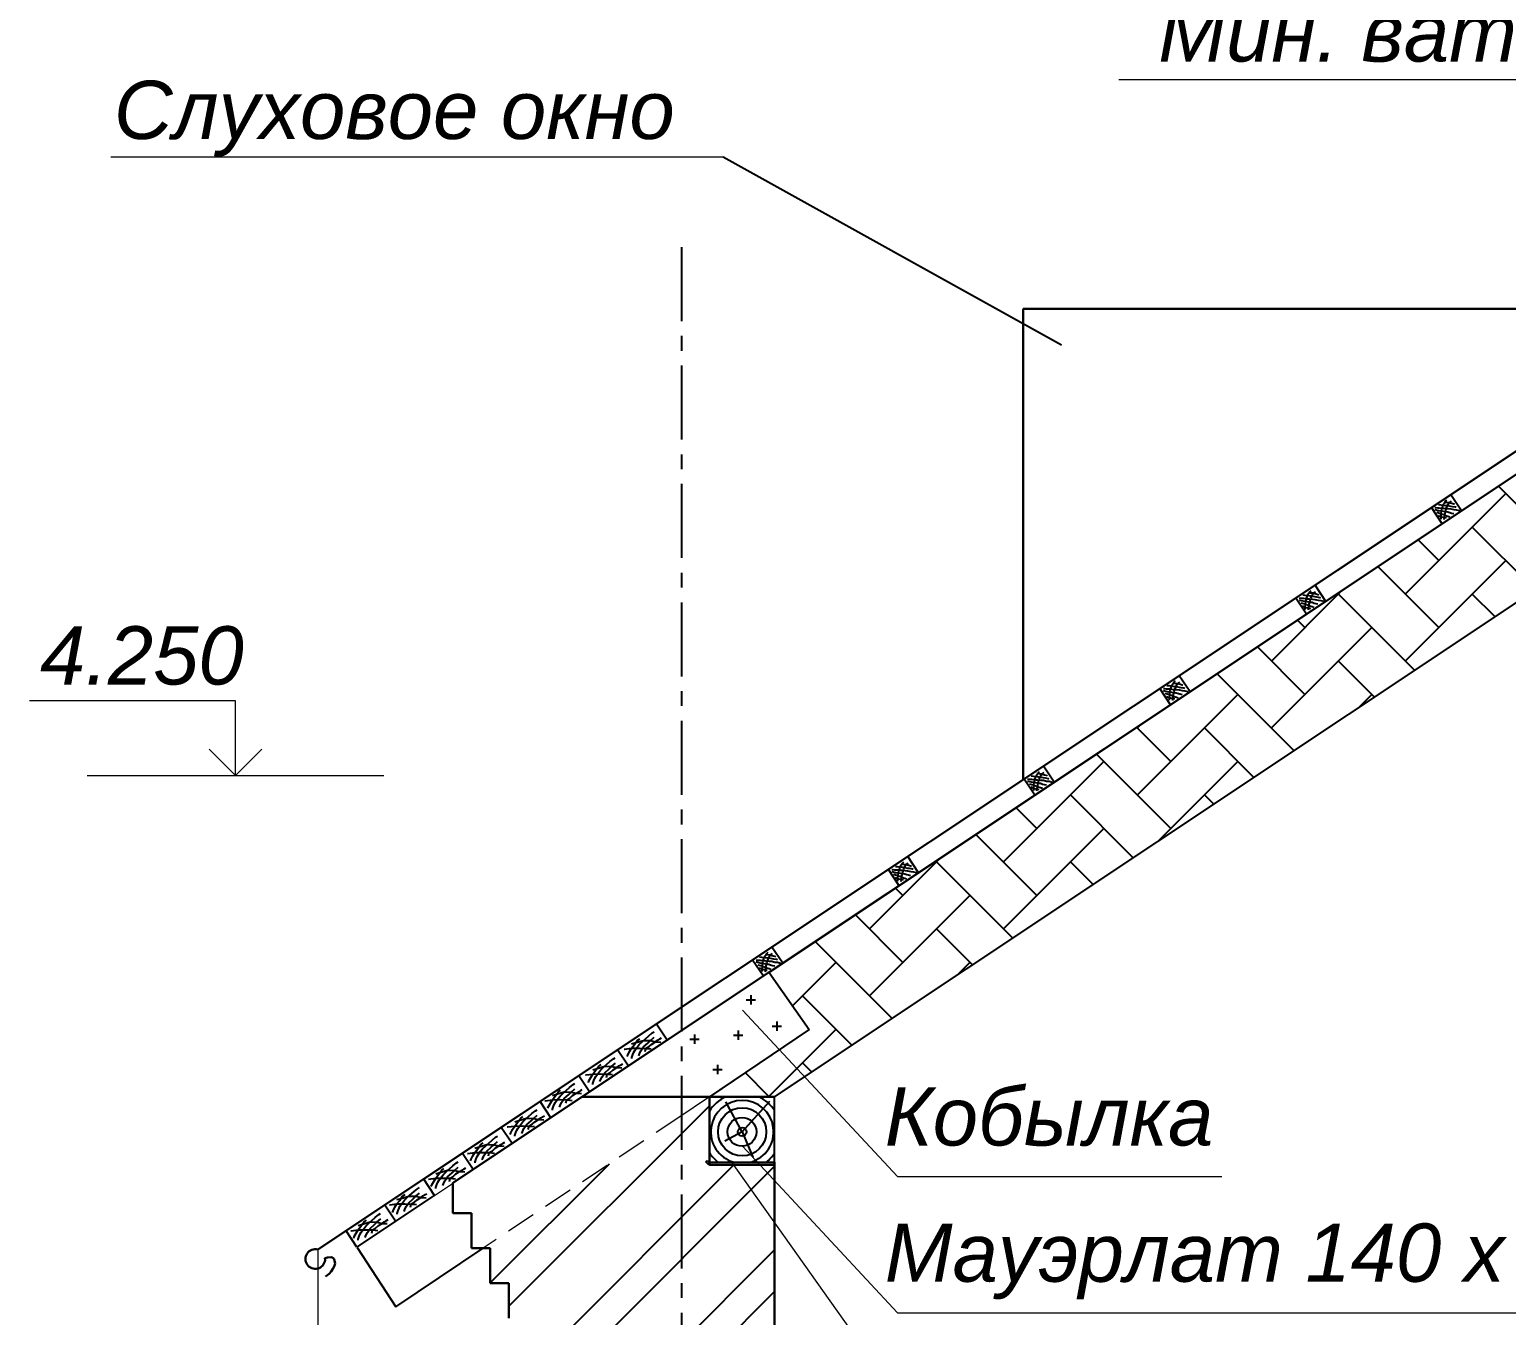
# Model space of a CAD drawing. Header units: millimetres. Extents: x 84778 to 227326, y -44398 to 146312.
# Drawn here: x 180255 to 186591, y -1420 to 4098 of the extents above; entities that cross this region are included whole.
import ezdxf

# ---------------------------------------------------------------- set-up
doc = ezdxf.new("R2010")
doc.units = ezdxf.units.MM
doc.header["$LTSCALE"] = 10
doc.linetypes.add('CENTER', pattern=[50.8, 31.75, -6.35, 6.35, -6.35])
doc.linetypes.add('DASHED', pattern=[19.05, 12.7, -6.35])
for name, color, linetype in [('Осевая', 7, 'CENTER'), ('Пунктир', 7, 'DASHED'), ('Размерная', 7, 'Continuous'), ('Штриховка', 7, 'DASHED')]:
    doc.layers.add(name, color=color, linetype=linetype)
for name, color, linetype, lineweight in [('Основная', 7, 'Continuous', 30), ('основной', 7, 'Continuous', 30), ('Тонкая', 7, 'Continuous', 25)]:
    doc.layers.add(name, color=color, linetype=linetype, lineweight=lineweight)
doc.styles.add('STIL 888', font='ARIALI.TTF')

msp = doc.modelspace()

# ---------------------------------------------------------------- hatches: boundary and pattern name
at = {"layer": 'Тонкая', "linetype": 'Continuous', "ltscale": 1000}
msp.add_hatch(color=256, dxfattribs=at).paths.add_polyline_path([(183451.6, -761.7), (183168.6, -761.7), (183161.4, -754.7), (183156.2, -760), (183168.6, -773.7), (183451.6, -773.7)])

# ---------------------------------------------------------------- linework, layer by layer
at = {"layer": 'Осевая'}
msp.add_line((183051.6, 3163.7), (183051.6, -15039.6), dxfattribs=at)
at = {"layer": 'Основная', "ltscale": 50}
for p, q in [((182071.6, -981.4), (182151.6, -981.4)), ((182151.6, -1131.4), (182231.6, -1131.4)), ((182231.6, -1281.4), (182311.6, -1281.4))]:
    msp.add_line(p, q, dxfattribs=at)
at = {"layer": 'основной', "linetype": 'ByBlock', "ltscale": 1000}
for p, q in [((184517.4, 879.5), (184517.4, 2898.6)), ((184517.4, 2898.6), (187518.2, 2898.5))]:
    msp.add_line(p, q, dxfattribs=at)
at = {"layer": 'основной', "linetype": 'Continuous', "ltscale": 1000}
for p, q in [((183171.6, -481.7), (182626.5, -481.6)), ((183171.6, -481.7), (183171.6, -773.7)), ((183171.6, -773.7), (183451.6, -773.7))]:
    msp.add_line(p, q, dxfattribs=at)
at = {"layer": 'основной', "ltscale": 50}
msp.add_line((183451.6, -2201.4), (183451.6, -761.7), dxfattribs=at)
at = {"layer": 'основной'}
for p, q in [((182071.6, -851.4), (182071.6, -981.4)), ((182151.6, -981.4), (182151.6, -1131.4)), ((182231.6, -1131.4), (182231.6, -1281.4)), ((182311.6, -1281.4), (182311.6, -1431.4))]:
    msp.add_line(p, q, dxfattribs=at)
at = {"layer": 'Пунктир', "linetype": 'Continuous', "ltscale": 1000}
for p, q in [((183348.9, -45.5), (183348.9, -85.5)), ((183328.9, -65.5), (183368.9, -65.5)), ((183441.4, -178.6), (183481.4, -178.6)), ((183461.4, -158.6), (183461.4, -198.6)), ((183087.6, -233.7), (183127.6, -233.7)), ((183107.6, -213.7), (183107.6, -253.7)), ((183274.6, -217.4), (183314.6, -217.4)), ((183294.6, -197.4), (183294.6, -237.4)), ((183185.8, -363.9), (183225.8, -363.9)), ((183205.8, -343.9), (183205.8, -383.9))]:
    msp.add_line(p, q, dxfattribs=at)
at = {"layer": 'Пунктир', "linetype": 'DASHED', "lineweight": 13}
msp.add_line((183049, -564.4), (182201.3, -1131.4), dxfattribs=at)
at = {"layer": 'Пунктир', "linetype": 'DASHED', "lineweight": 13, "ltscale": 0.5}
msp.add_line((182201.3, -1131.4), (182201.3, -1131.4), dxfattribs=at)
at = {"layer": 'Размерная', "linetype": 'ByBlock', "lineweight": 20}
for p, q in [((181138.4, 1216.9), (180254.9, 1216.9)), ((181138.4, 896.9), (181138.4, 1216.9)), ((181025.2, 1010.1), (181138.4, 896.9)), ((181251.5, 1010.1), (181138.4, 896.9))]:
    msp.add_line(p, q, dxfattribs=at)
at = {"layer": 'Размерная', "linetype": 'ByBlock', "lineweight": 0, "ltscale": 1000}
msp.add_line((181491.6, -1137.5), (181491.6, -2247.2), dxfattribs=at)
at = {"layer": 'Тонкая', "lineweight": 30, "ltscale": 50}
msp.add_line((181491.6, -1136.9), (197451.6, 9498.6), dxfattribs=at)
at = {"layer": 'Тонкая', "ltscale": 50}
for p, q in [((181945.8, -835.2), (197451.6, 9498.6)), ((182071.6, -851.4), (197451.6, 9398.6)), ((183451.6, -481.7), (192916.8, 5826.4))]:
    msp.add_line(p, q, dxfattribs=at)
at = {"layer": 'Тонкая', "linetype": 'Continuous', "lineweight": 0, "ltscale": 1000}
for p, q in [((184928.7, 3882.8), (184928.7, 3882.8)), ((184928.7, 3882.8), (186869.5, 3882.8)), ((180603.5, 3550.7), (180603.5, 3550.7)), ((180603.5, 3550.7), (183231, 3550.7)), ((180501.8, 896.9), (181775, 896.9)), ((183313.3, -109.2), (183978.2, -823.6)), ((183313.3, -693.8), (183978.2, -1408.1)), ((183267, -761.7), (184047.3, -1861.4)), ((183978.2, -823.6), (185370.2, -823.6)), ((183978.2, -1408.1), (187294.2, -1408.1))]:
    msp.add_line(p, q, dxfattribs=at)
at = {"layer": 'Тонкая', "linetype": 'Continuous', "ltscale": 1000}
for p, q in [((189019.4, 3779), (183427.5, 52.3)), ((183451.6, -481.7), (189844.7, 3779)), ((183231, 3550.7), (184682.7, 2745.2)), ((186157.2, 1675.6), (186588.3, 2106.7)), ((186875.7, 1819.3), (186557, 2137.9)), ((186300.9, 1819.3), (186212.1, 1908.1)), ((186714.6, 1693), (186444.6, 1963)), ((186300.9, 1531.9), (186039.7, 1793.2)), ((186157.2, 1388.2), (186588.3, 1819.3)), ((185582.5, 1388.2), (185883, 1688.7)), ((186197.3, 1348.2), (185869.9, 1675.6)), ((186542.2, 1578.1), (186444.6, 1675.6)), ((185582.5, 1100.9), (186013.6, 1531.9)), ((185726.2, 1531.9), (185694.8, 1563.3)), ((185726.2, 1244.6), (185522.4, 1448.4)), ((185680, 1003.4), (185349.9, 1333.5)), ((186024.9, 1233.3), (185869.9, 1388.2)), ((185007.8, 813.5), (185438.8, 1244.6)), ((185957.2, 1188.2), (186013.6, 1244.6)), ((185151.5, 957.2), (185005, 1103.6)), ((185007.8, 1100.9), (185021.5, 1114.6)), ((185507.5, 888.5), (185295.1, 1100.9)), ((184433, 526.1), (184864.1, 957.2)), ((185151.5, 669.8), (184832.6, 988.7)), ((185095.6, 614), (185438.8, 957.2)), ((184990.2, 543.7), (184720.4, 813.5)), ((185335.1, 773.6), (185295.1, 813.5)), ((184576.7, 669.8), (184487.7, 758.8)), ((184576.7, 382.5), (184315.3, 643.9)), ((184433, 238.8), (184864.1, 669.8)), ((183858.3, 238.8), (184159.9, 540.4)), ((184472.9, 199), (184145.7, 526.1)), ((184817.7, 428.8), (184720.4, 526.1)), ((183858.3, -48.6), (184289.4, 382.5)), ((184002, 382.5), (183970.4, 414.1)), ((184002, 95.1), (183797.9, 299.1)), ((184300.4, 84), (184145.7, 238.8)), ((183955.5, -145.8), (183625.5, 184.2)), ((183528.4, -91.1), (183714.6, 95.1)), ((184234.1, 39.8), (184289.4, 95.1)), ((183427.5, 52.3), (183600, -192.8)), ((183783.1, -260.7), (183570.9, -48.6)), ((183600, -192.8), (183171.6, -481.7)), ((183546.8, -360.1), (183714.6, -192.3)), ((183427.3, -479.6), (183325.5, -377.9)), ((183425.2, -481.7), (183546.8, -360.1)), ((183610.6, -375.7), (183570.9, -336)), ((183171.6, -481.7), (183451.6, -481.7)), ((183171.6, -481.7), (183451.6, -481.7)), ((183156.2, -760), (183161.4, -754.7)), ((183168.6, -773.7), (183156.2, -760)), ((183161.4, -754.7), (183168.6, -761.7)), ((183168.6, -761.7), (183451.6, -761.7)), ((183451.6, -773.7), (183168.6, -773.7)), ((183451.6, -761.7), (183451.6, -773.7)), ((181659.1, -1126.3), (181992, -904.4)), ((181660.6, -1128.5), (181826.2, -1382.3)), ((181826.2, -1382.3), (182201.3, -1131.4))]:
    msp.add_line(p, q, dxfattribs=at)
at = {"layer": 'Тонкая', "linetype": 'ByBlock', "ltscale": 1000}
for p, q in [((186398.7, 2032.4), (186352.5, 2101.6)), ((186315.4, 1976.9), (186269.3, 2046.2)), ((185816.2, 1644.2), (185770, 1713.4)), ((185732.9, 1588.7), (185686.8, 1658)), ((185150.5, 1200.5), (185104.3, 1269.8)), ((185233.7, 1256), (185187.5, 1325.2)), ((184651.2, 867.8), (184605, 937)), ((184568, 812.3), (184521.8, 881.6)), ((184068.7, 479.6), (184022.5, 548.8)), ((183985.5, 424.1), (183939.3, 493.4)), ((183486.2, 91.4), (183440, 160.6)), ((183403, 35.9), (183356.8, 105.2)), ((182990.5, -238.9), (182944.4, -169.7)), ((182824.1, -349.9), (182778, -280.6)), ((182824.1, -349.9), (182778, -280.6)), ((182657.7, -460.8), (182611.5, -391.5)), ((182491.3, -571.7), (182445.1, -502.4)), ((183451.6, -481.7), (183171.6, -481.7)), ((183171.6, -481.7), (183171.6, -761.7)), ((183451.6, -761.7), (183451.6, -481.7)), ((182324.8, -682.6), (182278.7, -613.4)), ((182158.4, -793.5), (182112.3, -724.3)), ((183171.6, -761.7), (183451.6, -761.7)), ((181992, -904.4), (181945.8, -835.2)), ((181992, -904.4), (181945.8, -835.2)), ((181825.5, -1015.3), (181779.4, -946.1)), ((181825.5, -1015.3), (181779.4, -946.1)), ((181659.1, -1126.3), (181613, -1057))]:
    msp.add_line(p, q, dxfattribs=at)
at = {"layer": 'Тонкая', "lineweight": 13}
for p, q in [((181992, -904.4), (184210, 573.8)), ((183427.5, 52.3), (183600, -192.8)), ((183600, -192.8), (183049, -564.4))]:
    msp.add_line(p, q, dxfattribs=at)
at = {"layer": 'Тонкая', "ltscale": 1000}
for p, q in [((182311.6, -1379.8), (183170.3, -521.1)), ((182231.6, -1280.2), (182743.3, -768.5)), ((182469.2, -1581.4), (183280.9, -769.7)), ((182491.6, -1738.6), (183451.6, -778.6)), ((182491.6, -2097.8), (183451.6, -1137.8)), ((182491.6, -2277.4), (183451.6, -1317.4))]:
    msp.add_line(p, q, dxfattribs=at)
at = {"layer": 'Тонкая', "linetype": 'Continuous', "lineweight": 30, "ltscale": 1000}
for p, q in [((181522.4, -1174), (181533.9, -1171.6)), ((181522.6, -1181.9), (181522.4, -1174)), ((181533.9, -1171.6), (181550.7, -1169.8)), ((181550.7, -1169.8), (181559.7, -1175.2)), ((181559.7, -1175.2), (181563.9, -1184.2)), ((181565.8, -1197.4), (181562.1, -1209.5)), ((181563.9, -1184.2), (181565.8, -1197.4)), ((181539.9, -1240.7), (181524.2, -1252.8)), ((181548.3, -1230.5), (181539.9, -1240.7)), ((181556.7, -1219.1), (181548.3, -1230.5)), ((181562.1, -1209.5), (181556.7, -1219.1))]:
    msp.add_line(p, q, dxfattribs=at)
msp.add_arc((181480.7, -1177.6), 42.1, 75.11602, 354.14998, dxfattribs=at)
at = {"layer": 'Штриховка', "linetype": 'ByBlock', "ltscale": 1000}
for p, q in [((186283.8, 2037.8), (186300, 2034.3)), ((186284.4, 2046.2), (186288.4, 2046.2)), ((186288.4, 2046.2), (186296, 2045.7)), ((186296, 2045.7), (186303.1, 2045.7)), ((186299.5, 2060.1), (186308.9, 2059)), ((186300, 2034.3), (186312.2, 2032.5)), ((186303.1, 2045.7), (186311.7, 2044.7)), ((186308.9, 2059), (186323.8, 2057.3)), ((186311.6, 2020.1), (186312.2, 2032.5)), ((186311.7, 2044.7), (186319, 2043.6)), ((186312.2, 2032.5), (186313.9, 2040.5)), ((186312.2, 2032.5), (186329.8, 2029.2)), ((186313.9, 2040.5), (186318, 2051.2)), ((186318, 2051.2), (186318.8, 2057.9)), ((186318.8, 2057.9), (186324.8, 2066)), ((186319, 2043.6), (186326.8, 2042.9)), ((186323.8, 2057.3), (186338.4, 2055)), ((186324.3, 2071.9), (186333.6, 2069.6)), ((186324.8, 2066), (186332.3, 2076.4)), ((186326, 2014.8), (186331.1, 2034)), ((186326.8, 2042.9), (186341, 2041.9)), ((186329.8, 2029.2), (186339.4, 2028.2)), ((186331.1, 2034), (186334.1, 2045.9)), ((186332.3, 2076.4), (186335.6, 2079.4)), ((186333.6, 2069.6), (186341.7, 2068.4)), ((186334.1, 2045.9), (186338.4, 2055)), ((186338.4, 2055), (186345.4, 2067.5)), ((186338.4, 2055), (186351.3, 2052.7)), ((186339.4, 2028.2), (186348.5, 2024.9)), ((186341, 2041.9), (186352.1, 2040.9)), ((186341.7, 2068.4), (186357.4, 2064.8)), ((186345.4, 2067.5), (186350.8, 2071.6)), ((186350.8, 2071.6), (186354.6, 2073.9)), ((186351.3, 2052.7), (186359.1, 2051.5)), ((186352.1, 2040.9), (186365.5, 2037.6)), ((186357.4, 2064.8), (186364.9, 2062.3)), ((186359.1, 2051.5), (186372.3, 2049.5)), ((186364.9, 2062.3), (186368.2, 2060.5)), ((186365.5, 2037.6), (186376.6, 2036.6)), ((186372.3, 2049.5), (186375.6, 2047.9)), ((186376.6, 2036.6), (186389.5, 2033.5)), ((186291.9, 2026.2), (186308.6, 2021.1)), ((186298.3, 2012.5), (186312.7, 2006.5)), ((186308.6, 2021.1), (186322.5, 2016.3)), ((186310.5, 2007.4), (186311.6, 2020.1)), ((186310.6, 1996.9), (186310.5, 2007.4)), ((186312.7, 2006.5), (186326.5, 2003.4)), ((186322.5, 2016.3), (186334.4, 2011.3)), ((186324, 1995.4), (186325.8, 2003.6)), ((186325.8, 2003.6), (186326, 2014.8)), ((186326.5, 2003.4), (186332.3, 2002.2)), ((186334.4, 2011.3), (186339.9, 2009.8)), ((186339.9, 2009.8), (186347.5, 2007)), ((186348.5, 2024.9), (186355.3, 2023.1)), ((186355.3, 2023.1), (186364.7, 2021.1)), ((185701.4, 1649.6), (185717.5, 1646.1)), ((185701.9, 1658), (185705.9, 1658)), ((185705.9, 1658), (185713.5, 1657.5)), ((185713.5, 1657.5), (185720.6, 1657.5)), ((185717, 1671.8), (185726.4, 1670.8)), ((185720.6, 1657.5), (185729.2, 1656.5)), ((185726.4, 1670.8), (185741.3, 1669.1)), ((185729.2, 1656.5), (185736.5, 1655.4)), ((185729.7, 1644.3), (185731.4, 1652.3)), ((185731.4, 1652.3), (185735.5, 1663)), ((185735.5, 1663), (185736.3, 1669.7)), ((185736.3, 1669.7), (185742.3, 1677.8)), ((185736.5, 1655.4), (185744.3, 1654.7)), ((185741.3, 1669.1), (185755.9, 1666.8)), ((185741.8, 1683.7), (185751.1, 1681.4)), ((185742.3, 1677.8), (185749.8, 1688.2)), ((185744.3, 1654.7), (185758.5, 1653.7)), ((185748.6, 1645.8), (185751.6, 1657.7)), ((185749.8, 1688.2), (185753.1, 1691.2)), ((185751.1, 1681.4), (185759.2, 1680.2)), ((185751.6, 1657.7), (185755.9, 1666.8)), ((185755.9, 1666.8), (185762.9, 1679.3)), ((185755.9, 1666.8), (185768.8, 1664.5)), ((185758.5, 1653.7), (185769.6, 1652.7)), ((185759.2, 1680.2), (185774.9, 1676.6)), ((185762.9, 1679.3), (185768.3, 1683.4)), ((185768.3, 1683.4), (185772.1, 1685.7)), ((185768.8, 1664.5), (185776.6, 1663.3)), ((185769.6, 1652.7), (185783, 1649.4)), ((185774.9, 1676.6), (185782.5, 1674.1)), ((185776.6, 1663.3), (185789.8, 1661.3)), ((185782.5, 1674.1), (185785.7, 1672.3)), ((185783, 1649.4), (185794.1, 1648.4)), ((185789.8, 1661.3), (185793.1, 1659.7)), ((185794.1, 1648.4), (185807, 1645.3)), ((185709.5, 1638), (185726.1, 1632.9)), ((185715.8, 1624.3), (185730.2, 1618.3)), ((185717.5, 1646.1), (185729.7, 1644.3)), ((185726.1, 1632.9), (185740, 1628.1)), ((185728, 1619.2), (185729.1, 1631.9)), ((185728.1, 1608.7), (185728, 1619.2)), ((185729.1, 1631.9), (185729.7, 1644.3)), ((185729.7, 1644.3), (185747.3, 1641)), ((185730.2, 1618.3), (185744, 1615.2)), ((185740, 1628.1), (185751.9, 1623.1)), ((185741.5, 1607.2), (185743.3, 1615.4)), ((185743.3, 1615.4), (185743.5, 1626.6)), ((185743.5, 1626.6), (185748.6, 1645.8)), ((185744, 1615.2), (185749.8, 1614)), ((185747.3, 1641), (185756.9, 1640)), ((185751.9, 1623.1), (185757.4, 1621.6)), ((185756.9, 1640), (185766, 1636.7)), ((185757.4, 1621.6), (185765, 1618.8)), ((185766, 1636.7), (185772.9, 1634.9)), ((185772.9, 1634.9), (185782.2, 1632.9)), ((185119.4, 1269.8), (185123.4, 1269.8)), ((185123.4, 1269.8), (185131, 1269.3)), ((185131, 1269.3), (185138.1, 1269.3)), ((185134.5, 1283.6), (185143.9, 1282.6)), ((185138.1, 1269.3), (185146.7, 1268.3)), ((185143.9, 1282.6), (185158.8, 1280.9)), ((185146.7, 1268.3), (185154, 1267.2)), ((185148.9, 1264.1), (185153, 1274.8)), ((185153, 1274.8), (185153.8, 1281.5)), ((185153.8, 1281.5), (185159.8, 1289.6)), ((185158.8, 1280.9), (185173.4, 1278.6)), ((185159.3, 1295.5), (185168.6, 1293.2)), ((185159.8, 1289.6), (185167.4, 1300)), ((185166.1, 1257.6), (185169.1, 1269.5)), ((185167.4, 1300), (185170.6, 1303)), ((185168.6, 1293.2), (185176.7, 1292)), ((185169.1, 1269.5), (185173.4, 1278.6)), ((185173.4, 1278.6), (185180.4, 1291.1)), ((185173.4, 1278.6), (185186.3, 1276.3)), ((185176.7, 1292), (185192.4, 1288.4)), ((185180.4, 1291.1), (185185.8, 1295.2)), ((185185.8, 1295.2), (185189.6, 1297.5)), ((185186.3, 1276.3), (185194.2, 1275.1)), ((185192.4, 1288.4), (185200, 1285.9)), ((185194.2, 1275.1), (185207.3, 1273)), ((185200, 1285.9), (185203.3, 1284.1)), ((185207.3, 1273), (185210.6, 1271.5)), ((185118.9, 1261.4), (185135.1, 1257.8)), ((185127, 1249.8), (185143.6, 1244.7)), ((185133.3, 1236.1), (185147.7, 1230.1)), ((185135.1, 1257.8), (185147.2, 1256.1)), ((185143.6, 1244.7), (185157.5, 1239.9)), ((185145.5, 1231), (185146.6, 1243.7)), ((185145.6, 1220.5), (185145.5, 1231)), ((185146.6, 1243.7), (185147.2, 1256.1)), ((185147.2, 1256.1), (185148.9, 1264.1)), ((185147.2, 1256.1), (185164.8, 1252.8)), ((185147.7, 1230.1), (185161.5, 1227)), ((185154, 1267.2), (185161.8, 1266.5)), ((185157.5, 1239.9), (185169.4, 1234.9)), ((185159, 1219), (185160.8, 1227.2)), ((185160.8, 1227.2), (185161, 1238.4)), ((185161, 1238.4), (185166.1, 1257.6)), ((185161.5, 1227), (185167.4, 1225.8)), ((185161.8, 1266.5), (185176, 1265.5)), ((185164.8, 1252.8), (185174.4, 1251.8)), ((185169.4, 1234.9), (185174.9, 1233.4)), ((185174.4, 1251.8), (185183.5, 1248.5)), ((185174.9, 1233.4), (185182.5, 1230.6)), ((185176, 1265.5), (185187.1, 1264.5)), ((185183.5, 1248.5), (185190.4, 1246.7)), ((185187.1, 1264.5), (185200.5, 1261.2)), ((185190.4, 1246.7), (185199.7, 1244.7)), ((185200.5, 1261.2), (185211.6, 1260.2)), ((185211.6, 1260.2), (185224.5, 1257.1)), ((184552.1, 895.4), (184561.4, 894.4)), ((184561.4, 894.4), (184576.3, 892.7)), ((184570.5, 886.6), (184571.3, 893.3)), ((184571.3, 893.3), (184577.3, 901.4)), ((184576.3, 892.7), (184590.9, 890.4)), ((184576.8, 907.3), (184586.1, 905)), ((184577.3, 901.4), (184584.9, 911.8)), ((184584.9, 911.8), (184588.2, 914.8)), ((184586.1, 905), (184594.2, 903.8)), ((184586.6, 881.2), (184590.9, 890.4)), ((184590.9, 890.4), (184597.9, 902.9)), ((184590.9, 890.4), (184603.8, 888.1)), ((184594.2, 903.8), (184609.9, 900.2)), ((184597.9, 902.9), (184603.3, 907)), ((184603.3, 907), (184607.1, 909.3)), ((184603.8, 888.1), (184611.7, 886.9)), ((184609.9, 900.2), (184617.5, 897.7)), ((184617.5, 897.7), (184620.8, 895.9)), ((184536.4, 873.2), (184552.6, 869.6)), ((184536.9, 881.5), (184540.9, 881.5)), ((184540.9, 881.5), (184548.5, 881.1)), ((184544.5, 861.6), (184561.1, 856.5)), ((184548.5, 881.1), (184555.6, 881.1)), ((184550.8, 847.9), (184565.2, 841.9)), ((184552.6, 869.6), (184564.7, 867.9)), ((184555.6, 881.1), (184564.2, 880)), ((184561.1, 856.5), (184575, 851.7)), ((184563, 842.8), (184564.1, 855.5)), ((184563.1, 832.3), (184563, 842.8)), ((184564.1, 855.5), (184564.7, 867.9)), ((184564.2, 880), (184571.5, 879)), ((184564.7, 867.9), (184566.4, 875.9)), ((184564.7, 867.9), (184582.3, 864.6)), ((184565.2, 841.9), (184579, 838.8)), ((184566.4, 875.9), (184570.5, 886.6)), ((184571.5, 879), (184579.3, 878.3)), ((184575, 851.7), (184586.9, 846.7)), ((184576.5, 830.8), (184578.3, 839)), ((184578.3, 839), (184578.5, 850.2)), ((184578.5, 850.2), (184583.6, 869.4)), ((184579, 838.8), (184584.9, 837.6)), ((184579.3, 878.3), (184593.5, 877.3)), ((184582.3, 864.6), (184591.9, 863.6)), ((184583.6, 869.4), (184586.6, 881.2)), ((184586.9, 846.7), (184592.4, 845.2)), ((184591.9, 863.6), (184601, 860.3)), ((184592.4, 845.2), (184600, 842.4)), ((184593.5, 877.3), (184604.6, 876.3)), ((184601, 860.3), (184607.9, 858.5)), ((184604.6, 876.3), (184618, 873)), ((184607.9, 858.5), (184617.2, 856.5)), ((184611.7, 886.9), (184624.8, 884.8)), ((184618, 873), (184629.1, 872)), ((184624.8, 884.8), (184628.1, 883.3)), ((184629.1, 872), (184642, 868.9)), ((183969.6, 507.2), (183978.9, 506.2)), ((183988.8, 505.1), (183994.8, 513.2)), ((183994.3, 519.1), (184003.6, 516.8)), ((183994.8, 513.2), (184002.4, 523.6)), ((184002.4, 523.6), (184005.7, 526.6)), ((184003.6, 516.8), (184011.7, 515.6)), ((184008.4, 502.2), (184015.4, 514.7)), ((184011.7, 515.6), (184027.4, 512)), ((184015.4, 514.7), (184020.8, 518.8)), ((184020.8, 518.8), (184024.6, 521.1)), ((184027.4, 512), (184035, 509.5)), ((184035, 509.5), (184038.3, 507.7)), ((183953.9, 485), (183970.1, 481.4)), ((183954.4, 493.3), (183958.4, 493.3)), ((183958.4, 493.3), (183966, 492.9)), ((183962, 473.4), (183978.6, 468.3)), ((183966, 492.9), (183973.1, 492.9)), ((183968.3, 459.7), (183982.7, 453.7)), ((183970.1, 481.4), (183982.2, 479.7)), ((183973.1, 492.9), (183981.7, 491.8)), ((183978.6, 468.3), (183992.5, 463.5)), ((183978.9, 506.2), (183993.8, 504.5)), ((183980.5, 454.6), (183981.6, 467.3)), ((183980.6, 444.1), (183980.5, 454.6)), ((183981.6, 467.3), (183982.2, 479.7)), ((183981.7, 491.8), (183989, 490.8)), ((183982.2, 479.7), (183983.9, 487.7)), ((183982.2, 479.7), (183999.8, 476.4)), ((183982.7, 453.7), (183996.6, 450.6)), ((183983.9, 487.7), (183988, 498.4)), ((183988, 498.4), (183988.8, 505.1)), ((183989, 490.8), (183996.8, 490.1)), ((183992.5, 463.5), (184004.4, 458.5)), ((183993.8, 504.5), (184008.4, 502.2)), ((183994, 442.6), (183995.8, 450.8)), ((183995.8, 450.8), (183996, 462)), ((183996, 462), (184001.1, 481.2)), ((183996.6, 450.6), (184002.4, 449.4)), ((183996.8, 490.1), (184011, 489.1)), ((183999.8, 476.4), (184009.5, 475.4)), ((184001.1, 481.2), (184004.1, 493)), ((184004.1, 493), (184008.4, 502.2)), ((184004.4, 458.5), (184010, 457)), ((184008.4, 502.2), (184021.3, 499.9)), ((184009.5, 475.4), (184018.6, 472.1)), ((184010, 457), (184017.5, 454.2)), ((184011, 489.1), (184022.1, 488.1)), ((184018.6, 472.1), (184025.4, 470.3)), ((184021.3, 499.9), (184029.2, 498.7)), ((184022.1, 488.1), (184035.5, 484.8)), ((184025.4, 470.3), (184034.7, 468.3)), ((184029.2, 498.7), (184042.3, 496.6)), ((184035.5, 484.8), (184046.6, 483.8)), ((184042.3, 496.6), (184045.6, 495.1)), ((184046.6, 483.8), (184059.5, 480.7)), ((183411.8, 130.9), (183421.1, 128.6)), ((183412.3, 125), (183419.9, 135.4)), ((183419.9, 135.4), (183423.2, 138.4)), ((183421.1, 128.6), (183429.2, 127.4)), ((183429.2, 127.4), (183444.9, 123.8)), ((183432.9, 126.5), (183438.3, 130.6)), ((183438.3, 130.6), (183442.1, 132.9)), ((183371.4, 96.8), (183387.6, 93.2)), ((183371.9, 105.1), (183376, 105.1)), ((183376, 105.1), (183383.5, 104.7)), ((183379.5, 85.1), (183396.1, 80.1)), ((183383.5, 104.7), (183390.6, 104.7)), ((183385.8, 71.5), (183400.2, 65.5)), ((183387.1, 119), (183396.4, 118)), ((183387.6, 93.2), (183399.7, 91.5)), ((183390.6, 104.7), (183399.2, 103.6)), ((183396.1, 80.1), (183410, 75.3)), ((183396.4, 118), (183411.3, 116.3)), ((183398, 66.4), (183399.1, 79.1)), ((183398.1, 55.9), (183398, 66.4)), ((183399.1, 79.1), (183399.7, 91.5)), ((183399.2, 103.6), (183406.5, 102.6)), ((183399.7, 91.5), (183401.4, 99.5)), ((183399.7, 91.5), (183417.4, 88.2)), ((183400.2, 65.5), (183414.1, 62.4)), ((183401.4, 99.5), (183405.5, 110.2)), ((183405.5, 110.2), (183406.3, 116.9)), ((183406.3, 116.9), (183412.3, 125)), ((183406.5, 102.6), (183414.3, 101.9)), ((183410, 75.3), (183421.9, 70.3)), ((183411.3, 116.3), (183426, 114)), ((183413.3, 62.6), (183413.5, 73.8)), ((183413.5, 73.8), (183418.6, 93)), ((183414.3, 101.9), (183428.5, 100.9)), ((183417.4, 88.2), (183427, 87.2)), ((183418.6, 93), (183421.7, 104.8)), ((183421.7, 104.8), (183426, 114)), ((183421.9, 70.3), (183427.5, 68.8)), ((183426, 114), (183432.9, 126.5)), ((183426, 114), (183438.8, 111.7)), ((183427, 87.2), (183436.1, 83.9)), ((183427.5, 68.8), (183435.1, 66)), ((183428.5, 100.9), (183439.6, 99.9)), ((183436.1, 83.9), (183442.9, 82.1)), ((183438.8, 111.7), (183446.7, 110.5)), ((183439.6, 99.9), (183453, 96.6)), ((183442.9, 82.1), (183452.2, 80.1)), ((183444.9, 123.8), (183452.5, 121.3)), ((183446.7, 110.5), (183459.8, 108.4)), ((183452.5, 121.3), (183455.8, 119.5)), ((183453, 96.6), (183464.1, 95.6)), ((183459.8, 108.4), (183463.1, 106.9)), ((183464.1, 95.6), (183477, 92.5)), ((183411.5, 54.4), (183413.3, 62.6)), ((183414.1, 62.4), (183419.9, 61.2)), ((182837.9, -254.6), (182856, -249)), ((182849.8, -257.7), (182862.1, -240.3)), ((182856, -249), (182889.1, -239.4)), ((182862.1, -240.3), (182873.3, -232.3)), ((182870.8, -257.1), (182883.9, -244.1)), ((182883.9, -244.1), (182911.2, -219.9)), ((182888.8, -267.6), (182908.1, -250.9)), ((182889.1, -239.4), (182918.6, -240.3)), ((182908.1, -250.9), (182918.6, -240.3)), ((182911.2, -219.9), (182926.7, -207.5)), ((182918.6, -240.3), (182934.7, -226.1)), ((182918.6, -240.3), (182940.3, -245.3)), ((182924.8, -255.2), (182940.3, -245.3)), ((182926.7, -207.5), (182934.1, -203.1)), ((182940.3, -245.3), (182949.6, -238.5)), ((182940.3, -245.3), (182962.7, -246.5)), ((182949.6, -238.5), (182959.6, -232.9)), ((182959.6, -232.9), (182966.4, -229.1)), ((182760.2, -318.4), (182767.7, -314.1)), ((182806.3, -276.9), (182807.5, -276.9)), ((182807.5, -276.9), (182837.9, -273.2)), ((182818.7, -309.2), (182821.2, -302.3)), ((182821.2, -302.3), (182829.3, -287.5)), ((182829.3, -287.5), (182837.9, -273.2)), ((182837.9, -273.2), (182849.8, -257.7)), ((182837.9, -273.2), (182871.4, -272.6)), ((182838.6, -313.5), (182842.9, -300.5)), ((182838.6, -317.2), (182838.6, -313.5)), ((182842.9, -300.5), (182847.2, -290.6)), ((182847.2, -290.6), (182851, -283.1)), ((182851, -283.1), (182862.1, -268.2)), ((182862.1, -268.2), (182870.8, -257.1)), ((182868.3, -305.4), (182871.4, -297.4)), ((182871.4, -272.6), (182899.4, -273.8)), ((182871.4, -297.4), (182877.6, -284.3)), ((182877.6, -284.3), (182888.8, -267.6)), ((182896.3, -287.5), (182899.4, -273.8)), ((182899.4, -273.8), (182913, -265.8)), ((182899.4, -273.8), (182922.3, -275.7)), ((182913, -265.8), (182924.8, -255.2)), ((182671.5, -365.5), (182689.5, -359.9)), ((182671.5, -384.1), (182683.3, -368.6)), ((182683.3, -368.6), (182695.7, -351.2)), ((182684.6, -394), (182695.7, -379.1)), ((182689.5, -359.9), (182722.7, -350.4)), ((182695.7, -351.2), (182706.9, -343.2)), ((182695.7, -379.1), (182704.4, -368)), ((182704.4, -368), (182717.4, -355)), ((182711.2, -395.3), (182722.4, -378.5)), ((182717.4, -355), (182744.8, -330.8)), ((182722.4, -378.5), (182741.7, -361.8)), ((182722.7, -350.4), (182752.2, -351.2)), ((182732.9, -384.7), (182746.6, -376.7)), ((182741.7, -361.8), (182752.2, -351.2)), ((182744.8, -330.8), (182760.2, -318.4)), ((182746.6, -376.7), (182758.4, -366.1)), ((182752.2, -351.2), (182768.3, -337)), ((182752.2, -351.2), (182773.9, -356.2)), ((182758.4, -366.1), (182773.9, -356.2)), ((182773.9, -356.2), (182783.2, -349.4)), ((182773.9, -356.2), (182796.2, -357.5)), ((182783.2, -349.4), (182793.1, -343.8)), ((182793.1, -343.8), (182799.9, -340)), ((182543.9, -465.3), (182571.2, -441.2)), ((182571.2, -441.2), (182586.7, -428.7)), ((182586.7, -428.7), (182594.1, -424.4)), ((182639.9, -387.8), (182641.1, -387.8)), ((182641.1, -387.8), (182671.5, -384.1)), ((182652.3, -420.1), (182654.8, -413.2)), ((182654.8, -413.2), (182662.8, -398.4)), ((182662.8, -398.4), (182671.5, -384.1)), ((182671.5, -384.1), (182705, -383.5)), ((182672.1, -424.4), (182676.5, -411.4)), ((182672.1, -428.1), (182672.1, -424.4)), ((182676.5, -411.4), (182680.8, -401.5)), ((182680.8, -401.5), (182684.6, -394)), ((182701.9, -416.3), (182705, -408.3)), ((182705, -383.5), (182732.9, -384.7)), ((182705, -408.3), (182711.2, -395.3)), ((182729.8, -398.4), (182732.9, -384.7)), ((182732.9, -384.7), (182755.9, -386.6)), ((182466.3, -498.2), (182467.6, -498.2)), ((182467.6, -498.2), (182498, -494.5)), ((182489.3, -508.7), (182498, -494.5)), ((182498, -475.9), (182516, -470.3)), ((182498, -494.5), (182509.8, -479)), ((182498, -494.5), (182531.5, -493.8)), ((182507.3, -511.8), (182511, -504.4)), ((182509.8, -479), (182522.2, -461.6)), ((182511, -504.4), (182522.2, -489.5)), ((182516, -470.3), (182549.1, -460.7)), ((182522.2, -461.6), (182533.3, -453.6)), ((182522.2, -489.5), (182530.9, -478.3)), ((182530.9, -478.3), (182543.9, -465.3)), ((182531.5, -493.8), (182559.4, -495.1)), ((182531.5, -518.7), (182537.7, -505.6)), ((182537.7, -505.6), (182548.9, -488.9)), ((182548.9, -488.9), (182568.1, -472.2)), ((182549.1, -460.7), (182578.6, -461.6)), ((182556.3, -508.7), (182559.4, -495.1)), ((182559.4, -495.1), (182573.1, -487)), ((182559.4, -495.1), (182582.4, -496.9)), ((182568.1, -472.2), (182578.6, -461.6)), ((182573.1, -487), (182584.8, -476.5)), ((182578.6, -461.6), (182594.8, -447.3)), ((182578.6, -461.6), (182600.4, -466.6)), ((182584.8, -476.5), (182600.4, -466.6)), ((182600.4, -466.6), (182609.7, -459.7)), ((182600.4, -466.6), (182622.7, -467.8)), ((182609.7, -459.7), (182619.6, -454.2)), ((182619.6, -454.2), (182626.4, -450.4)), ((183312.3, -631.9), (183242.1, -502.9)), ((183312.3, -631.9), (183430.3, -500.1)), ((182360.5, -574.1), (182371.7, -566.1)), ((182382.2, -577.9), (182409.5, -553.7)), ((182409.5, -553.7), (182425, -541.3)), ((182417, -574.1), (182433.1, -559.9)), ((182425, -541.3), (182432.5, -537)), ((182448, -572.3), (182457.9, -566.7)), ((182457.9, -566.7), (182464.7, -562.9)), ((182478.7, -530.4), (182481.2, -523.6)), ((182481.2, -523.6), (182489.3, -508.7)), ((182498.6, -534.8), (182502.9, -521.7)), ((182498.6, -538.5), (182498.6, -534.8)), ((182502.9, -521.7), (182507.3, -511.8)), ((182528.4, -526.7), (182531.5, -518.7)), ((182304.7, -610.7), (182305.9, -610.7)), ((182305.9, -610.7), (182336.3, -607)), ((182319.6, -636.1), (182327.6, -621.3)), ((182327.6, -621.3), (182336.3, -607)), ((182336.3, -588.4), (182354.3, -582.8)), ((182336.3, -607), (182348.1, -591.5)), ((182336.3, -607), (182369.8, -606.4)), ((182341.3, -634.3), (182345.6, -624.4)), ((182345.6, -624.4), (182349.4, -616.9)), ((182348.1, -591.5), (182360.5, -574.1)), ((182349.4, -616.9), (182360.5, -602)), ((182354.3, -582.8), (182387.5, -573.3)), ((182360.5, -602), (182369.2, -590.9)), ((182366.7, -639.2), (182369.8, -631.2)), ((182369.2, -590.9), (182382.2, -577.9)), ((182369.8, -606.4), (182397.7, -607.6)), ((182369.8, -631.2), (182376, -618.2)), ((182376, -618.2), (182387.2, -601.4)), ((182387.2, -601.4), (182406.5, -584.7)), ((182387.5, -573.3), (182417, -574.1)), ((182394.6, -621.3), (182397.7, -607.6)), ((182397.7, -607.6), (182411.4, -599.6)), ((182397.7, -607.6), (182420.7, -609.5)), ((182406.5, -584.7), (182417, -574.1)), ((182411.4, -599.6), (182423.2, -589)), ((182417, -574.1), (182438.7, -579.1)), ((182423.2, -589), (182438.7, -579.1)), ((182438.7, -579.1), (182448, -572.3)), ((182438.7, -579.1), (182461, -580.4)), ((183312.3, -631.9), (183237.6, -672.6)), ((183312.3, -631.9), (183357.7, -740.5)), ((182165.8, -701.9), (182183.8, -696.3)), ((182177.6, -705), (182190, -687.6)), ((182183.8, -696.3), (182217, -686.7)), ((182190, -687.6), (182201.2, -679.6)), ((182198.7, -704.4), (182211.8, -691.3)), ((182211.8, -691.3), (182239.1, -667.2)), ((182217, -686.7), (182246.5, -687.6)), ((182236, -698.2), (182246.5, -687.6)), ((182239.1, -667.2), (182254.6, -654.8)), ((182246.5, -687.6), (182262.6, -673.4)), ((182246.5, -687.6), (182268.2, -692.6)), ((182252.7, -702.5), (182268.2, -692.6)), ((182254.6, -654.8), (182262, -650.4)), ((182268.2, -692.6), (182277.5, -685.8)), ((182268.2, -692.6), (182290.5, -693.8)), ((182277.5, -685.8), (182287.4, -680.2)), ((182287.4, -680.2), (182294.2, -676.4)), ((182317.1, -643), (182319.6, -636.1)), ((182336.9, -647.3), (182341.3, -634.3)), ((182336.9, -651), (182336.9, -647.3)), ((182134.2, -724.2), (182135.4, -724.2)), ((182135.4, -724.2), (182165.8, -720.5)), ((182146.6, -756.5), (182149.1, -749.6)), ((182149.1, -749.6), (182157.1, -734.7)), ((182157.1, -734.7), (182165.8, -720.5)), ((182165.8, -720.5), (182177.6, -705)), ((182165.8, -720.5), (182199.3, -719.9)), ((182166.4, -760.8), (182170.8, -747.8)), ((182170.8, -747.8), (182175.1, -737.8)), ((182175.1, -737.8), (182178.9, -730.4)), ((182178.9, -730.4), (182190, -715.5)), ((182190, -715.5), (182198.7, -704.4)), ((182196.2, -752.7), (182199.3, -744.7)), ((182199.3, -719.9), (182227.2, -721.1)), ((182199.3, -744.7), (182205.5, -731.6)), ((182205.5, -731.6), (182216.7, -714.9)), ((182216.7, -714.9), (182236, -698.2)), ((182224.2, -734.7), (182227.2, -721.1)), ((182227.2, -721.1), (182240.9, -713.1)), ((182227.2, -721.1), (182250.2, -723)), ((182240.9, -713.1), (182252.7, -702.5)), ((181997.6, -812), (182015.6, -806.4)), ((181997.6, -830.6), (182009.4, -815.1)), ((182009.4, -815.1), (182021.8, -797.7)), ((182015.6, -806.4), (182048.7, -796.8)), ((182021.8, -797.7), (182032.9, -789.7)), ((182021.8, -825.6), (182030.4, -814.5)), ((182030.4, -814.5), (182043.5, -801.4)), ((182043.5, -801.4), (182070.8, -777.3)), ((182048.5, -825), (182067.7, -808.3)), ((182048.7, -796.8), (182078.2, -797.7)), ((182059, -831.2), (182072.7, -823.1)), ((182067.7, -808.3), (182078.2, -797.7)), ((182070.8, -777.3), (182086.3, -764.9)), ((182072.7, -823.1), (182084.4, -812.6)), ((182078.2, -797.7), (182094.4, -783.5)), ((182078.2, -797.7), (182100, -802.7)), ((182084.4, -812.6), (182100, -802.7)), ((182086.3, -764.9), (182093.7, -760.5)), ((182100, -802.7), (182109.3, -795.9)), ((182100, -802.7), (182122.3, -803.9)), ((182109.3, -795.9), (182119.2, -790.3)), ((182119.2, -790.3), (182126, -786.5)), ((182166.4, -764.5), (182166.4, -760.8)), ((181904.4, -888.2), (181919.9, -875.8)), ((181919.9, -875.8), (181927.3, -871.4)), ((181965.9, -834.3), (181967.2, -834.3)), ((181967.2, -834.3), (181997.6, -830.6)), ((181978.3, -866.5), (181980.8, -859.7)), ((181980.8, -859.7), (181988.9, -844.8)), ((181988.9, -844.8), (181997.6, -830.6)), ((181997.6, -830.6), (182031.1, -830)), ((181998.2, -870.9), (182002.5, -857.8)), ((181998.2, -874.6), (181998.2, -870.9)), ((182002.5, -857.8), (182006.9, -847.9)), ((182006.9, -847.9), (182010.6, -840.5)), ((182010.6, -840.5), (182021.8, -825.6)), ((182028, -862.8), (182031.1, -854.8)), ((182031.1, -830), (182059, -831.2)), ((182031.1, -854.8), (182037.3, -841.7)), ((182037.3, -841.7), (182048.5, -825)), ((182055.9, -844.8), (182059, -831.2)), ((182059, -831.2), (182082, -833.1)), ((181799.5, -945.2), (181800.7, -945.2)), ((181800.7, -945.2), (181831.1, -941.5)), ((181822.5, -955.7), (181831.1, -941.5)), ((181831.1, -922.9), (181849.1, -917.3)), ((181831.1, -941.5), (181843, -926)), ((181831.1, -941.5), (181864.6, -940.9)), ((181843, -926), (181855.3, -908.6)), ((181844.2, -951.4), (181855.3, -936.5)), ((181849.1, -917.3), (181882.3, -907.7)), ((181855.3, -908.6), (181866.5, -900.6)), ((181855.3, -936.5), (181864, -925.4)), ((181864, -925.4), (181877.1, -912.4)), ((181864.6, -940.9), (181892.6, -942.1)), ((181870.8, -952.6), (181882, -935.9)), ((181877.1, -912.4), (181904.4, -888.2)), ((181882, -935.9), (181901.3, -919.2)), ((181882.3, -907.7), (181911.8, -908.6)), ((181889.5, -955.7), (181892.6, -942.1)), ((181892.6, -942.1), (181906.2, -934.1)), ((181892.6, -942.1), (181915.5, -944)), ((181901.3, -919.2), (181911.8, -908.6)), ((181906.2, -934.1), (181918, -923.5)), ((181911.8, -908.6), (181927.9, -894.4)), ((181911.8, -908.6), (181933.5, -913.6)), ((181918, -923.5), (181933.5, -913.6)), ((181933.5, -913.6), (181942.8, -906.8)), ((181933.5, -913.6), (181955.8, -914.8)), ((181942.8, -906.8), (181952.7, -901.2)), ((181952.7, -901.2), (181959.6, -897.4)), ((181688.9, -1019.5), (181700.1, -1011.5)), ((181710.6, -1023.3), (181737.9, -999.1)), ((181737.9, -999.1), (181753.4, -986.7)), ((181745.4, -1019.5), (181761.5, -1005.3)), ((181753.4, -986.7), (181760.9, -982.4)), ((181776.4, -1017.7), (181786.3, -1012.1)), ((181786.3, -1012.1), (181793.1, -1008.3)), ((181811.9, -977.5), (181814.4, -970.6)), ((181814.4, -970.6), (181822.5, -955.7)), ((181831.8, -981.8), (181836.1, -968.8)), ((181831.8, -985.5), (181831.8, -981.8)), ((181836.1, -968.8), (181840.4, -958.9)), ((181840.4, -958.9), (181844.2, -951.4)), ((181861.5, -973.7), (181864.6, -965.7)), ((181864.6, -965.7), (181870.8, -952.6)), ((181633.1, -1056.1), (181634.3, -1056.1)), ((181634.3, -1056.1), (181664.7, -1052.4)), ((181648, -1081.5), (181656, -1066.7)), ((181656, -1066.7), (181664.7, -1052.4)), ((181664.7, -1033.8), (181682.7, -1028.2)), ((181664.7, -1052.4), (181676.5, -1036.9)), ((181664.7, -1052.4), (181698.2, -1051.8)), ((181669.7, -1079.7), (181674, -1069.8)), ((181674, -1069.8), (181677.8, -1062.3)), ((181676.5, -1036.9), (181688.9, -1019.5)), ((181677.8, -1062.3), (181688.9, -1047.4)), ((181682.7, -1028.2), (181715.9, -1018.7)), ((181688.9, -1047.4), (181697.6, -1036.3)), ((181695.1, -1084.6), (181698.2, -1076.6)), ((181697.6, -1036.3), (181710.6, -1023.3)), ((181698.2, -1051.8), (181726.1, -1053)), ((181698.2, -1076.6), (181704.4, -1063.6)), ((181704.4, -1063.6), (181715.6, -1046.8)), ((181715.6, -1046.8), (181734.9, -1030.1)), ((181715.9, -1018.7), (181745.4, -1019.5)), ((181723, -1066.7), (181726.1, -1053)), ((181726.1, -1053), (181739.8, -1045)), ((181726.1, -1053), (181749.1, -1054.9)), ((181734.9, -1030.1), (181745.4, -1019.5)), ((181739.8, -1045), (181751.6, -1034.4)), ((181745.4, -1019.5), (181767.1, -1024.5)), ((181751.6, -1034.4), (181767.1, -1024.5)), ((181767.1, -1024.5), (181776.4, -1017.7)), ((181767.1, -1024.5), (181789.4, -1025.8)), ((181645.5, -1088.4), (181648, -1081.5)), ((181665.3, -1092.7), (181669.7, -1079.7)), ((181665.3, -1096.4), (181665.3, -1092.7))]:
    msp.add_line(p, q, dxfattribs=at)
for centre, radius in [((183312.3, -631.9), 103.4), ((183311.5, -631.9), 61.9), ((183312.3, -631.9), 18)]:
    msp.add_circle(centre, radius, dxfattribs=at)
for radius, start, end in [(166.3, 115.39226, 147.79022), (134.8, 285.66894, 254.33106), (166.3, 33.12802, 64.60774), (166.3, 212.20978, 231.27528), (166.3, 308.72472, 326.87198)]:
    msp.add_arc((183312.3, -631.9), radius, start, end, dxfattribs=at)

# ---------------------------------------------------------------- texts
at = {"layer": 'Размерная', "linetype": 'ByBlock', "ltscale": 50, "style": 'STIL 888'}
msp.add_text('4.250', height=250, dxfattribs=at).set_placement((180300, 1287.2))
at = {"layer": 'Тонкая', "linetype": 'Continuous', "lineweight": 0, "ltscale": 1000, "style": 'STIL 888'}
for s, p in [('Мин. вата', (185097.3, 3960.1)), ('Слуховое окно', (180617, 3627.9)), ('Кобылка', (183924, -690.7)), ('Мауэрлат 140 х 140', (183924, -1275.2))]:
    msp.add_text(s, height=250, dxfattribs=at).set_placement(p)

doc.saveas('drawing.dxf')
